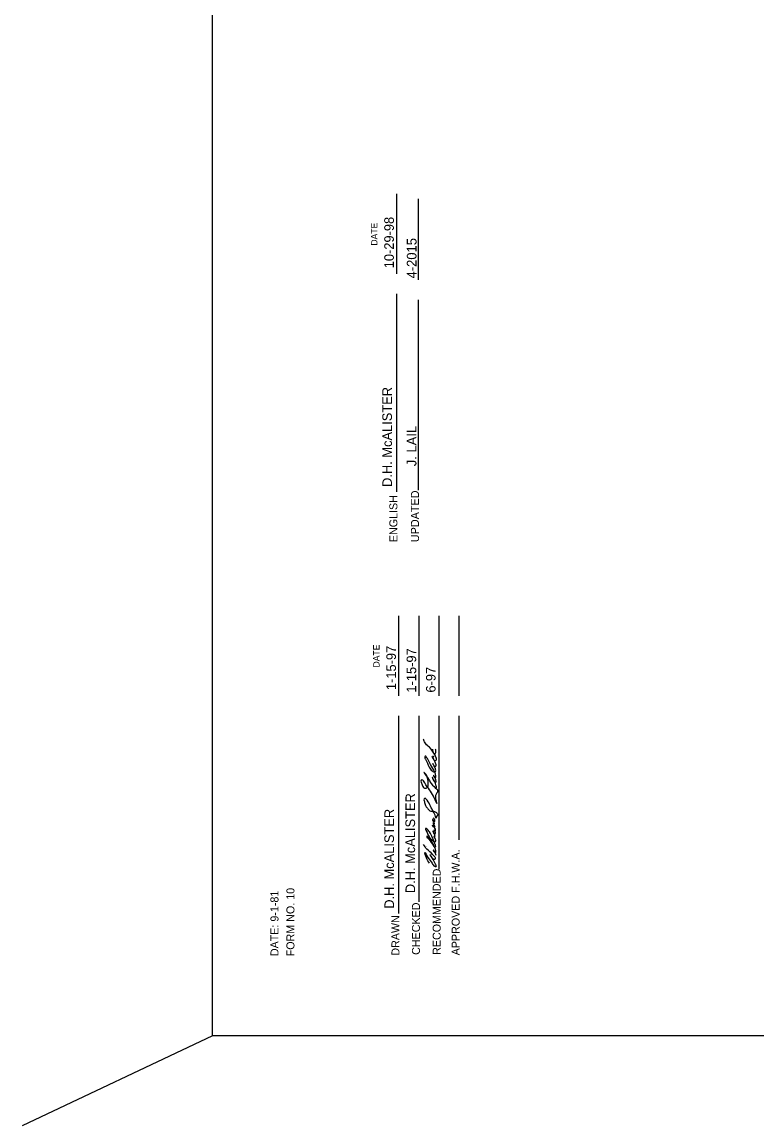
# Model space of a CAD drawing. Extents: x 997.6 to 1036.7, y 998.9 to 1022.9.
# Drawn here: x 997.62 to 1006.8, y 998.88 to 1012.66 of the extents above; entities that cross this region are included whole.
import ezdxf

# ---------------------------------------------------------------- set-up
doc = ezdxf.new("R2010")
doc.units = 0
for name, color, linetype in [('Level 1', 7, 'Continuous'), ('Level 10', 7, 'Continuous'), ('Level 14', 7, 'Continuous'), ('Level 15', 7, 'Continuous'), ('SB_PL_INFOSTD_PT', 7, 'Continuous')]:
    doc.layers.add(name, color=color, linetype=linetype)

msp = doc.modelspace()

# ---------------------------------------------------------------- linework, layer by layer
at = {"layer": 'Level 1'}
for points in [[(1002.801, 1003.098), (1002.774, 1003.18), (1002.746, 1003.229), (1002.758, 1003.2), (1002.774, 1003.173), (1002.79, 1003.167), (1002.79, 1003.2), (1002.771, 1003.244), (1002.763, 1003.257), (1002.766, 1003.241), (1002.778, 1003.226), (1002.789, 1003.225), (1002.792, 1003.241), (1002.783, 1003.281), (1002.743, 1003.36), (1002.739, 1003.367), (1002.687, 1003.463), (1002.672, 1003.487), (1002.664, 1003.495), (1002.655, 1003.486), (1002.662, 1003.455), (1002.708, 1003.356), (1002.744, 1003.31), (1002.762, 1003.298), (1002.777, 1003.296), (1002.789, 1003.302), (1002.789, 1003.327), (1002.772, 1003.368), (1002.752, 1003.403), (1002.772, 1003.372), (1002.789, 1003.367), (1002.794, 1003.376), (1002.784, 1003.418), (1002.768, 1003.449), (1002.749, 1003.478), (1002.749, 1003.492), (1002.762, 1003.491), (1002.755, 1003.48), (1002.761, 1003.457), (1002.767, 1003.447), (1002.786, 1003.439), (1002.798, 1003.454), (1002.793, 1003.481), (1002.767, 1003.532), (1002.689, 1003.624), (1002.685, 1003.627), (1002.649, 1003.671), (1002.64, 1003.692), (1002.639, 1003.706)], [(1002.751, 1003.582), (1002.76, 1003.534), (1002.771, 1003.524), (1002.782, 1003.525), (1002.79, 1003.54), (1002.788, 1003.583)], [(1002.803, 1002.904), (1002.76, 1002.995), (1002.714, 1003.074), (1002.652, 1003.16), (1002.616, 1003.197), (1002.608, 1003.192), (1002.607, 1003.17), (1002.624, 1003.125), (1002.637, 1003.104), (1002.65, 1003.095), (1002.67, 1003.093), (1002.684, 1003.102), (1002.696, 1003.149), (1002.695, 1003.186), (1002.684, 1003.231), (1002.683, 1003.237), (1002.667, 1003.267), (1002.642, 1003.29), (1002.654, 1003.274), (1002.71, 1003.189), (1002.769, 1003.113), (1002.814, 1003.058), (1002.805, 1003.034), (1002.788, 1003.003), (1002.791, 1002.95), (1002.803, 1002.902)], [(1002.79, 1002.72), (1002.782, 1002.756), (1002.766, 1002.789), (1002.724, 1002.87), (1002.681, 1002.945), (1002.651, 1002.967), (1002.643, 1002.948), (1002.648, 1002.926), (1002.662, 1002.878), (1002.685, 1002.843), (1002.717, 1002.813), (1002.765, 1002.803), (1002.798, 1002.789), (1002.813, 1002.757), (1002.806, 1002.749), (1002.802, 1002.745), (1002.796, 1002.719)], [(1002.795, 1002.255), (1002.776, 1002.302), (1002.764, 1002.318), (1002.76, 1002.321), (1002.783, 1002.289), (1002.791, 1002.294), (1002.791, 1002.312), (1002.767, 1002.379), (1002.723, 1002.451), (1002.683, 1002.492), (1002.679, 1002.494), (1002.677, 1002.485), (1002.685, 1002.473), (1002.748, 1002.393), (1002.771, 1002.366), (1002.787, 1002.362), (1002.782, 1002.393), (1002.78, 1002.399), (1002.751, 1002.474), (1002.713, 1002.547), (1002.671, 1002.589), (1002.665, 1002.591), (1002.66, 1002.585), (1002.666, 1002.568), (1002.707, 1002.489), (1002.752, 1002.438), (1002.776, 1002.424), (1002.784, 1002.425), (1002.788, 1002.428), (1002.781, 1002.464), (1002.768, 1002.491), (1002.768, 1002.487), (1002.777, 1002.477), (1002.781, 1002.489), (1002.767, 1002.531), (1002.756, 1002.562), (1002.775, 1002.524), (1002.785, 1002.528), (1002.78, 1002.555), (1002.773, 1002.565), (1002.765, 1002.569), (1002.781, 1002.554), (1002.786, 1002.578), (1002.754, 1002.623), (1002.751, 1002.632), (1002.76, 1002.633), (1002.781, 1002.611), (1002.772, 1002.637), (1002.77, 1002.641), (1002.757, 1002.662), (1002.774, 1002.647), (1002.766, 1002.67), (1002.751, 1002.703), (1002.763, 1002.681), (1002.775, 1002.678), (1002.78, 1002.686), (1002.772, 1002.709), (1002.756, 1002.724)], [(1002.711, 1002.157), (1002.674, 1002.222), (1002.655, 1002.291), (1002.692, 1002.229), (1002.744, 1002.156), (1002.781, 1002.117), (1002.797, 1002.114), (1002.792, 1002.136), (1002.758, 1002.202), (1002.718, 1002.267), (1002.742, 1002.226), (1002.773, 1002.207), (1002.785, 1002.21), (1002.777, 1002.237), (1002.754, 1002.263), (1002.751, 1002.267), (1002.68, 1002.332), (1002.638, 1002.39)]]:
    msp.add_spline(points, degree=3, dxfattribs=at)
at = {"layer": 'Level 10'}
for p, q in [((1002.305, 1009.517), (1002.305, 1010.517)), ((1002.305, 1006.797), (1002.305, 1009.267)), ((1002.331, 1004.248), (1002.331, 1005.248)), ((1002.581, 1004.248), (1002.581, 1005.248)), ((1002.831, 1004.248), (1002.831, 1005.248)), ((1003.081, 1004.248), (1003.081, 1005.248)), ((1002.331, 1001.528), (1002.331, 1003.998)), ((1002.581, 1001.673), (1002.581, 1003.998)), ((1002.831, 1002.081), (1002.831, 1003.998)), ((1003.081, 1002.448), (1003.081, 1003.998))]:
    msp.add_line(p, q, dxfattribs=at)
at = {"layer": 'Level 14'}
for p, q in [((1000, 1000), (1000, 1022)), ((1000, 1000), (997.624, 998.875)), ((1036, 1000), (1000, 1000))]:
    msp.add_line(p, q, dxfattribs=at)
at = {"layer": 'Level 15'}
for p, q in [((1002.575, 1009.445), (1002.575, 1010.455)), ((1002.575, 1006.815), (1002.575, 1009.193))]:
    msp.add_line(p, q, dxfattribs=at)

# ---------------------------------------------------------------- texts
at = {"layer": 'Level 1'}
for s, height, rotation, p in [('10-29-98', 0.12, 90, (1002.267, 1009.588)), ('D.H. McALISTER', 0.12, 90, (1002.243, 1006.857)), ('1-15-97', 0.12, 90, (1002.293, 1004.319)), ('1-15-97', 0.12, 90, (1002.546, 1004.288)), ('6-97', 0.12, 90, (1002.788, 1004.288)), ('.', 0.0475, 269.9999, (1002.656, 1003.511)), ('D.H. McALISTER', 0.12, 90, (1002.532, 1001.783)), ('D.H. McALISTER', 0.12, 90, (1002.269, 1001.588)), ('.', 0.0475, 269.9999, (1002.76, 1002.821)), ('.', 0.0476, 269.9999, (1002.687, 1002.558)), ('.', 0.0475, 269.9999, (1002.669, 1002.378))]:
    msp.add_text(s, height=height, rotation=rotation, dxfattribs=at).set_placement(p)
at = {"layer": 'Level 10'}
for s, height, p in [('DATE', 0.08, (1002.062, 1009.871)), ('ENGLISH', 0.1, (1002.311, 1006.167)), ('DATE', 0.08, (1002.088, 1004.602)), ('APPROVED F.H.W.A.', 0.1, (1003.089, 1001.006)), ('RECOMMENDED', 0.1, (1002.852, 1001.012)), ('FORM NO. 10', 0.1, (1001.025, 1000.994)), ('DATE: 9-1-81', 0.1, (1000.826, 1000.996)), ('CHECKED', 0.1, (1002.593, 1001.012)), ('DRAWN', 0.1, (1002.337, 1001.002))]:
    msp.add_text(s, height=height, rotation=90, dxfattribs=at).set_placement(p)
at = {"layer": 'Level 15'}
for s, height, p in [('4-2015', 0.1212, (1002.55, 1009.461)), ('J. LAIL', 0.1212, (1002.549, 1007.115)), ('UPDATED', 0.101, (1002.581, 1006.167))]:
    msp.add_text(s, height=height, rotation=90, dxfattribs=at).set_placement(p)
at = {"layer": 'SB_PL_INFOSTD_PT'}
msp.add_text('CELL:SP', height=0.0005, dxfattribs=at).set_placement((1000.001, 999.999))

doc.saveas('drawing.dxf')
